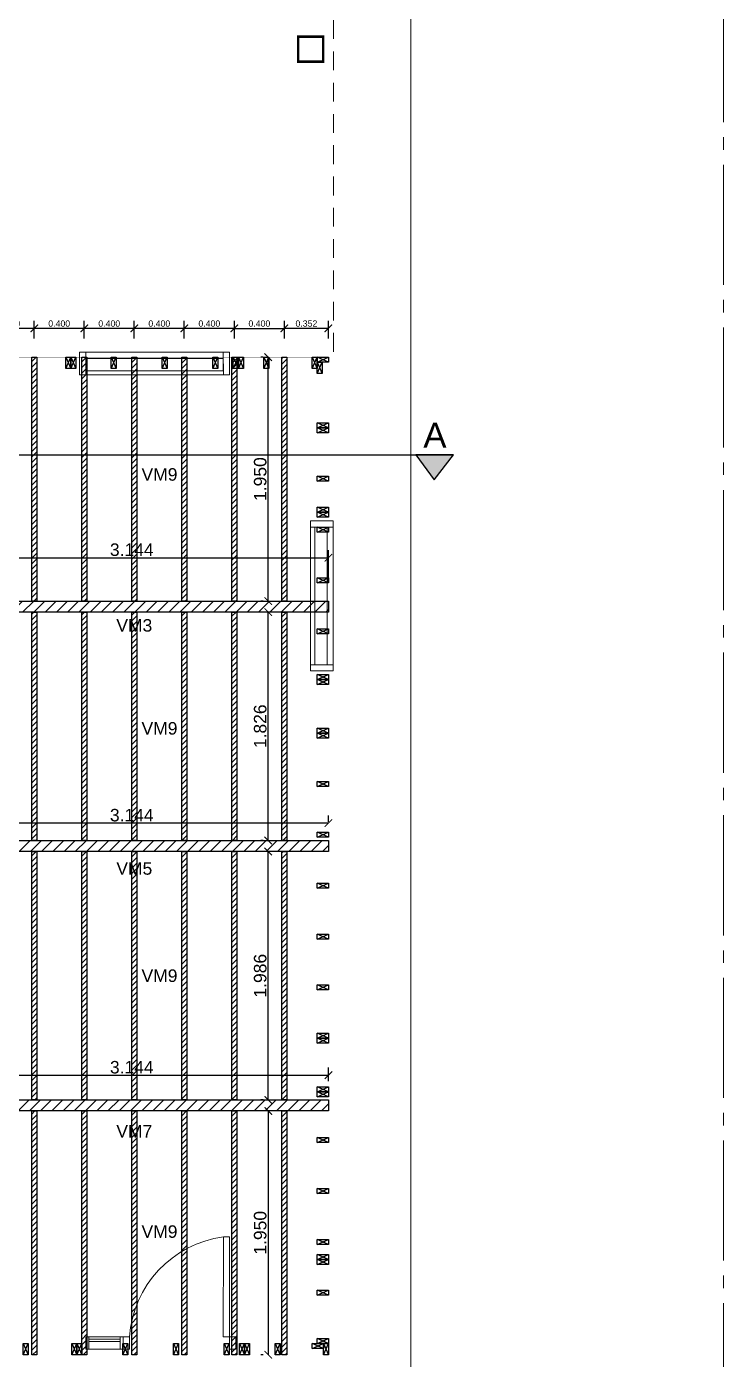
# Model space of a CAD drawing. Header units: millimetres. Extents: x 2924 to 6397, y 1565 to 1704.
# Drawn here: x 3239.96 to 3245.53, y 1580.16 to 1590.81 of the extents above; entities that cross this region are included whole.
import ezdxf

# ---------------------------------------------------------------- set-up
doc = ezdxf.new("R2010")
doc.units = ezdxf.units.MM
doc.header["$PDMODE"] = 35
for name, pattern in [('ACAD_ISO04W100', [30, 24, -3, 0, -3]), ('CONTINUA', [200, 100, 100]), ('DASHED', [0.75, 0.5, -0.25])]:
    doc.linetypes.add(name, pattern=pattern)
doc.layers.get('Defpoints').update_dxf_attribs({"color": 230})
for name, color, linetype in [('EJES', 8, 'Continuous'), ('P0-CARPINTERIAS', 7, 'Continuous'), ('P0-MUROS', 7, 'Continuous'), ('P0-PANEL', 7, 'Continuous'), ('P0-PROYECCION', 7, 'Continuous'), ('P0-SOLADOS', 7, 'Continuous'), ('PT-MUROS', 7, 'Continuous')]:
    doc.layers.add(name, color=color, linetype=linetype)
doc.styles.add('Arial10', font='arial.ttf', dxfattribs={"height": 0.1})
doc.styles.get("Standard").update_dxf_attribs({"font": 'arial.ttf'})
doc.dimstyles.new('COTA-1-50', dxfattribs={"dimtxt": 0.1, "dimasz": 0.06, "dimexe": 0.06, "dimexo": 0.15, "dimgap": 0.0125, "dimtad": 1, "dimzin": 0, "dimdsep": 46, "dimtxsty": 'Arial10', "dimblk1": 'ARCHTICK', "dimblk2": 'ARCHTICK', "dimsah": 1, "dimcen": 0.09, "dimclrd": 7, "dimclre": 7, "dimclrt": 7, "dimazin": 0, "dimtfac": 1, "dimtofl": 0, "dimtmove": 2, "dimatfit": 3, "dimldrblk": 'ARCHTICK', "dimfxl": 1, "dimtolj": 1, "dimtzin": 0, "dimarcsym": 0})
pattern_1 = [(45, (152.1075, -40.150485), (-0.0449012806, 0.0449012806), [])]

# ---------------------------------------------------------------- blocks, each defined once
blk = doc.blocks.new('A$Ce0bfc8d9')
at = {"color": 0}
for points in [[(0, 2.4), (0, 2.44), (0.09, 2.44), (0.09, 2.4), (0, 2.4), (0.09, 2.44), (0.09, 2.4), (0, 2.44)], [(0, 2.013), (0, 2.053), (0.09, 2.053), (0.09, 2.013), (0, 2.013), (0.09, 2.053), (0.09, 2.013), (0, 2.053)], [(0, 1.973), (0, 2.013), (0.09, 2.013), (0.09, 1.973), (0, 1.973), (0.09, 2.013), (0.09, 1.973), (0, 2.013)], [(0, 0.673), (0, 0.713), (0.09, 0.713), (0.09, 0.673), (0, 0.673), (0.09, 0.713), (0.09, 0.673), (0, 0.713)], [(0, 0.633), (0, 0.673), (0.09, 0.673), (0.09, 0.633), (0, 0.633), (0.09, 0.673), (0.09, 0.633), (0, 0.673)], [(0, 0.387), (0, 0.427), (0.09, 0.427), (0.09, 0.387), (0, 0.387), (0.09, 0.427), (0.09, 0.387), (0, 0.427)], [(0, 0), (0, 0.04), (0.09, 0.04), (0.09, 0), (0, 0), (0.09, 0.04), (0.09, 0), (0, 0.04)]]:
    blk.add_lwpolyline(points, dxfattribs=at)
at = {"color": 0, "const_width": 0.0003}
blk.add_lwpolyline([(0.09, 0), (0, 0), (0, 2.44), (0.09, 2.44)], close=True, dxfattribs=at)
at = {"color": 8}
for points in [[(0, 1.607), (0, 1.647), (0.09, 1.647), (0.09, 1.607), (0, 1.607), (0.09, 1.647), (0.09, 1.607), (0, 1.647)], [(0, 1.2), (0, 1.24), (0.09, 1.24), (0.09, 1.2), (0, 1.2), (0.09, 1.24), (0.09, 1.2), (0, 1.24)], [(0, 0.793), (0, 0.833), (0.09, 0.833), (0.09, 0.793), (0, 0.793), (0.09, 0.833), (0.09, 0.793), (0, 0.833)]]:
    blk.add_lwpolyline(points, dxfattribs=at)
blk = doc.blocks.new('A$Ce87a268d')
at = {"color": 0}
for points in [[(0, 2.4), (0, 2.44), (0.09, 2.44), (0.09, 2.4), (0, 2.4), (0.09, 2.44), (0.09, 2.4), (0, 2.44)], [(0, 2.013), (0, 2.053), (0.09, 2.053), (0.09, 2.013), (0, 2.013), (0.09, 2.053), (0.09, 2.013), (0, 2.053)], [(0, 1.607), (0, 1.647), (0.09, 1.647), (0.09, 1.607), (0, 1.607), (0.09, 1.647), (0.09, 1.607), (0, 1.647)], [(0, 1.2), (0, 1.24), (0.09, 1.24), (0.09, 1.2), (0, 1.2), (0.09, 1.24), (0.09, 1.2), (0, 1.24)], [(0, 0.793), (0, 0.833), (0.09, 0.833), (0.09, 0.793), (0, 0.793), (0.09, 0.833), (0.09, 0.793), (0, 0.833)], [(0, 0.387), (0, 0.427), (0.09, 0.427), (0.09, 0.387), (0, 0.387), (0.09, 0.427), (0.09, 0.387), (0, 0.427)], [(0, 0), (0, 0.04), (0.09, 0.04), (0.09, 0), (0, 0), (0.09, 0.04), (0.09, 0), (0, 0.04)]]:
    blk.add_lwpolyline(points, dxfattribs=at)
at = {"color": 0, "const_width": 0.0003}
blk.add_lwpolyline([(0.09, 0), (0, 0), (0, 2.44), (0.09, 2.44)], close=True, dxfattribs=at)
blk = doc.blocks.new('A$Cebfddf67')
at = {"color": 0}
for points in [[(0, 2.4), (0, 2.44), (0.09, 2.44), (0.09, 2.4), (0, 2.4), (0.09, 2.44), (0.09, 2.4), (0, 2.44)], [(0, 2.013), (0, 2.053), (0.09, 2.053), (0.09, 2.013), (0, 2.013), (0.09, 2.053), (0.09, 2.013), (0, 2.053)], [(0, 1.767), (0, 1.807), (0.09, 1.807), (0.09, 1.767), (0, 1.767), (0.09, 1.807), (0.09, 1.767), (0, 1.807)], [(0, 1.727), (0, 1.767), (0.09, 1.767), (0.09, 1.727), (0, 1.727), (0.09, 1.767), (0.09, 1.727), (0, 1.767)], [(0, 0.427), (0, 0.467), (0.09, 0.467), (0.09, 0.427), (0, 0.427), (0.09, 0.467), (0.09, 0.427), (0, 0.467)], [(0, 0.387), (0, 0.427), (0.09, 0.427), (0.09, 0.387), (0, 0.387), (0.09, 0.427), (0.09, 0.387), (0, 0.427)], [(0, 0), (0, 0.04), (0.09, 0.04), (0.09, 0), (0, 0), (0.09, 0.04), (0.09, 0), (0, 0.04)]]:
    blk.add_lwpolyline(points, dxfattribs=at)
at = {"color": 0, "const_width": 0.0003}
blk.add_lwpolyline([(0.09, 0), (0, 0), (0, 2.44), (0.09, 2.44)], close=True, dxfattribs=at)
at = {"color": 8}
for points in [[(0, 1.607), (0, 1.647), (0.09, 1.647), (0.09, 1.607), (0, 1.607), (0.09, 1.647), (0.09, 1.607), (0, 1.647)], [(0, 1.2), (0, 1.24), (0.09, 1.24), (0.09, 1.2), (0, 1.2), (0.09, 1.24), (0.09, 1.2), (0, 1.24)], [(0, 0.793), (0, 0.833), (0.09, 0.833), (0.09, 0.793), (0, 0.793), (0.09, 0.833), (0.09, 0.793), (0, 0.833)]]:
    blk.add_lwpolyline(points, dxfattribs=at)
blk = doc.blocks.new('A$C12c60659')
at = {"color": 0}
for points in [[(0, 0.523), (0, 0.563), (0.09, 0.563), (0.09, 0.523), (0, 0.523), (0.09, 0.563), (0.09, 0.523), (0, 0.563)], [(0, 0.523), (0.04, 0.523), (0.04, 0.433), (0, 0.433), (0, 0.523), (0.04, 0.433), (0, 0.433), (0.04, 0.523)], [(0, -0.002), (0, 0.038), (0.09, 0.038), (0.09, -0.002), (0, -0.002), (0.09, 0.038), (0.09, -0.002), (0, 0.038)]]:
    blk.add_lwpolyline(points, dxfattribs=at)
at = {"color": 0, "const_width": 0.0003}
blk.add_lwpolyline([(0.09, -0.002), (0, -0.002), (0, 0.563), (0.09, 0.563)], close=True, dxfattribs=at)
blk = doc.blocks.new('A$C7a4a4ba2')
at = {"color": 0}
for points in [[(-0.004, 0.09), (0.036, 0.09), (0.036, 0), (-0.004, 0), (-0.004, 0.09), (0.036, 0), (-0.004, 0), (0.036, 0.09)], [(0.386, 0.09), (0.426, 0.09), (0.426, 0), (0.386, 0), (0.386, 0.09), (0.426, 0), (0.386, 0), (0.426, 0.09)], [(0.426, 0.09), (0.466, 0.09), (0.466, 0), (0.426, 0), (0.426, 0.09), (0.466, 0), (0.426, 0), (0.466, 0.09)], [(1.725, 0.09), (1.765, 0.09), (1.765, 0), (1.725, 0), (1.725, 0.09), (1.765, 0), (1.725, 0), (1.765, 0.09)], [(1.765, 0.09), (1.805, 0.09), (1.805, 0), (1.765, 0), (1.765, 0.09), (1.805, 0), (1.765, 0), (1.805, 0.09)], [(2.01, 0.09), (2.05, 0.09), (2.05, 0), (2.01, 0), (2.01, 0.09), (2.05, 0), (2.01, 0), (2.05, 0.09)], [(2.306, 0.05), (2.306, 0.09), (2.396, 0.09), (2.396, 0.05), (2.306, 0.05), (2.396, 0.09), (2.396, 0.05), (2.306, 0.09)], [(2.396, 0.09), (2.436, 0.09), (2.436, 0), (2.396, 0), (2.396, 0.09), (2.436, 0), (2.396, 0), (2.436, 0.09)]]:
    blk.add_lwpolyline(points, dxfattribs=at)
at = {"color": 0, "const_width": 0.0003}
blk.add_lwpolyline([(-0.004, 0.09), (2.436, 0.09), (2.436, 0), (-0.004, 0)], close=True, dxfattribs=at)
at = {"color": 8}
for points in [[(0.792, 0.09), (0.832, 0.09), (0.832, 0), (0.792, 0), (0.792, 0.09), (0.832, 0), (0.792, 0), (0.832, 0.09)], [(1.198, 0.09), (1.238, 0.09), (1.238, 0), (1.198, 0), (1.198, 0.09), (1.238, 0), (1.198, 0), (1.238, 0.09)], [(1.604, 0.09), (1.644, 0.09), (1.644, 0), (1.604, 0), (1.604, 0.09), (1.644, 0), (1.604, 0), (1.644, 0.09)]]:
    blk.add_lwpolyline(points, dxfattribs=at)
blk = doc.blocks.new('A$Ce5a903bd')
at = {"color": 0}
for points in [[(0, 0.09), (0.04, 0.09), (0.04, 0), (0, 0), (0, 0.09), (0.04, 0), (0, 0), (0.04, 0.09)], [(0.43, 0.09), (0.47, 0.09), (0.47, 0), (0.43, 0), (0.43, 0.09), (0.47, 0), (0.43, 0), (0.47, 0.09)], [(0.47, 0.09), (0.51, 0.09), (0.51, 0), (0.47, 0), (0.47, 0.09), (0.51, 0), (0.47, 0), (0.51, 0.09)], [(1.77, 0.09), (1.81, 0.09), (1.81, 0), (1.77, 0), (1.77, 0.09), (1.81, 0), (1.77, 0), (1.81, 0.09)], [(1.81, 0.09), (1.85, 0.09), (1.85, 0), (1.81, 0), (1.81, 0.09), (1.85, 0), (1.81, 0), (1.85, 0.09)], [(2.013, 0.09), (2.053, 0.09), (2.053, 0), (2.013, 0), (2.013, 0.09), (2.053, 0), (2.013, 0), (2.053, 0.09)], [(2.4, 0.09), (2.44, 0.09), (2.44, 0), (2.4, 0), (2.4, 0.09), (2.44, 0), (2.4, 0), (2.44, 0.09)]]:
    blk.add_lwpolyline(points, dxfattribs=at)
at = {"color": 0, "const_width": 0.0003}
blk.add_lwpolyline([(2.44, 0.09), (0, 0.09), (0, 0), (2.44, 0)], close=True, dxfattribs=at)
at = {"color": 8}
for points in [[(0.793, 0.09), (0.833, 0.09), (0.833, 0), (0.793, 0), (0.793, 0.09), (0.833, 0), (0.793, 0), (0.833, 0.09)], [(1.2, 0.09), (1.24, 0.09), (1.24, 0), (1.2, 0), (1.2, 0.09), (1.24, 0), (1.2, 0), (1.24, 0.09)], [(1.607, 0.09), (1.647, 0.09), (1.647, 0), (1.607, 0), (1.607, 0.09), (1.647, 0), (1.607, 0), (1.647, 0.09)]]:
    blk.add_lwpolyline(points, dxfattribs=at)
blk = doc.blocks.new('_ARCHTICK')
at = {"color": 0, "linetype": 'ByBlock', "const_width": 0.15}
blk.add_lwpolyline([(-0.5, -0.5), (0.5, 0.5)], dxfattribs=at)
blk = doc.blocks.new('*D573')
at = {"layer": 'Defpoints', "color": 0, "transparency": 16777216}
for p in [(3242.372, 1582.431), (3239.228, 1582.233), (3242.372, 1582.233)]:
    blk.add_point(p, dxfattribs=at)
at = {"layer": 'PT-MUROS', "color": 7, "lineweight": -2, "transparency": 16777216}
for p, q in [((3239.228, 1582.383), (3239.228, 1582.491)), ((3242.372, 1582.383), (3242.372, 1582.491)), ((3239.228, 1582.431), (3242.372, 1582.431))]:
    blk.add_line(p, q, dxfattribs=at)
at = {"layer": 'PT-MUROS', "color": 7, "lineweight": -2, "transparency": 16777216, "xscale": 0.06, "yscale": 0.06, "zscale": 0.06, "rotation": 180}
blk.add_blockref('_ARCHTICK', (3239.228, 1582.431), dxfattribs=at)
at = {"layer": 'PT-MUROS', "color": 7, "lineweight": -2, "transparency": 16777216, "xscale": 0.06, "yscale": 0.06, "zscale": 0.06}
blk.add_blockref('_ARCHTICK', (3242.372, 1582.431), dxfattribs=at)
at = {"layer": 'PT-MUROS', "color": 7, "transparency": 16777216, "insert": (3240.8, 1582.494), "char_height": 0.1, "attachment_point": 5, "style": 'Arial10'}
blk.add_mtext('\\A1;3.144', dxfattribs=at)
blk = doc.blocks.new('*D574')
at = {"layer": 'Defpoints', "color": 0, "transparency": 16777216}
for p in [(3242, 1582.145), (3241.891, 1580.196), (3242, 1580.196)]:
    blk.add_point(p, dxfattribs=at)
at = {"layer": 'PT-MUROS', "color": 7, "lineweight": -2, "transparency": 16777216}
for p, q in [((3241.85, 1582.145), (3241.831, 1582.145)), ((3241.891, 1582.145), (3241.891, 1580.196)), ((3241.85, 1580.196), (3241.831, 1580.196))]:
    blk.add_line(p, q, dxfattribs=at)
at = {"layer": 'PT-MUROS', "color": 7, "lineweight": -2, "transparency": 16777216, "xscale": 0.06, "yscale": 0.06, "zscale": 0.06}
for p, rotation in [((3241.891, 1582.145), 90), ((3241.891, 1580.196), 270)]:
    blk.add_blockref('_ARCHTICK', p, dxfattribs=dict(at, rotation=rotation))
at = {"layer": 'PT-MUROS', "color": 7, "transparency": 16777216, "insert": (3241.827, 1581.171), "char_height": 0.1, "attachment_point": 5, "rotation": 90, "style": 'Arial10'}
blk.add_mtext('\\A1;1.950', dxfattribs=at)
blk = doc.blocks.new('*D575')
at = {"layer": 'Defpoints', "color": 0, "transparency": 16777216}
for p in [(3241.891, 1584.219), (3242, 1584.219), (3242, 1582.233)]:
    blk.add_point(p, dxfattribs=at)
at = {"layer": 'PT-MUROS', "color": 7, "lineweight": -2, "transparency": 16777216}
for p, q in [((3241.85, 1584.219), (3241.831, 1584.219)), ((3241.891, 1582.233), (3241.891, 1584.219)), ((3241.85, 1582.233), (3241.831, 1582.233))]:
    blk.add_line(p, q, dxfattribs=at)
at = {"layer": 'PT-MUROS', "color": 7, "lineweight": -2, "transparency": 16777216, "xscale": 0.06, "yscale": 0.06, "zscale": 0.06}
for p, rotation in [((3241.891, 1584.219), 90), ((3241.891, 1582.233), 270)]:
    blk.add_blockref('_ARCHTICK', p, dxfattribs=dict(at, rotation=rotation))
at = {"layer": 'PT-MUROS', "color": 7, "transparency": 16777216, "insert": (3241.827, 1583.226), "char_height": 0.1, "attachment_point": 5, "rotation": 90, "style": 'Arial10'}
blk.add_mtext('\\A1;1.986', dxfattribs=at)
blk = doc.blocks.new('*D576')
at = {"layer": 'Defpoints', "color": 0, "transparency": 16777216}
for p in [(3241.891, 1586.133), (3242, 1586.133), (3242, 1584.307)]:
    blk.add_point(p, dxfattribs=at)
at = {"layer": 'PT-MUROS', "color": 7, "lineweight": -2, "transparency": 16777216}
for p, q in [((3241.85, 1586.133), (3241.831, 1586.133)), ((3241.891, 1584.307), (3241.891, 1586.133)), ((3241.85, 1584.307), (3241.831, 1584.307))]:
    blk.add_line(p, q, dxfattribs=at)
at = {"layer": 'PT-MUROS', "color": 7, "lineweight": -2, "transparency": 16777216, "xscale": 0.06, "yscale": 0.06, "zscale": 0.06}
for p, rotation in [((3241.891, 1586.133), 90), ((3241.891, 1584.307), 270)]:
    blk.add_blockref('_ARCHTICK', p, dxfattribs=dict(at, rotation=rotation))
at = {"layer": 'PT-MUROS', "color": 7, "transparency": 16777216, "insert": (3241.827, 1585.22), "char_height": 0.1, "attachment_point": 5, "rotation": 90, "style": 'Arial10'}
blk.add_mtext('\\A1;1.826', dxfattribs=at)
blk = doc.blocks.new('*D577')
at = {"layer": 'Defpoints', "color": 0, "transparency": 16777216}
for p in [(3241.891, 1588.171), (3242, 1588.171), (3242, 1586.221)]:
    blk.add_point(p, dxfattribs=at)
at = {"layer": 'PT-MUROS', "color": 7, "lineweight": -2, "transparency": 16777216}
for p, q in [((3241.85, 1588.171), (3241.831, 1588.171)), ((3241.891, 1586.221), (3241.891, 1588.171)), ((3241.85, 1586.221), (3241.831, 1586.221))]:
    blk.add_line(p, q, dxfattribs=at)
at = {"layer": 'PT-MUROS', "color": 7, "lineweight": -2, "transparency": 16777216, "xscale": 0.06, "yscale": 0.06, "zscale": 0.06}
for p, rotation in [((3241.891, 1588.171), 90), ((3241.891, 1586.221), 270)]:
    blk.add_blockref('_ARCHTICK', p, dxfattribs=dict(at, rotation=rotation))
at = {"layer": 'PT-MUROS', "color": 7, "transparency": 16777216, "insert": (3241.827, 1587.196), "char_height": 0.1, "attachment_point": 5, "rotation": 90, "style": 'Arial10'}
blk.add_mtext('\\A1;1.950', dxfattribs=at)
blk = doc.blocks.new('*D579')
at = {"layer": 'Defpoints', "color": 0, "transparency": 16777216}
for p in [(3242.372, 1586.567), (3239.228, 1586.221), (3242.372, 1586.221)]:
    blk.add_point(p, dxfattribs=at)
at = {"layer": 'PT-MUROS', "color": 7, "lineweight": -2, "transparency": 16777216}
for p, q in [((3239.228, 1586.371), (3239.228, 1586.627)), ((3242.372, 1586.371), (3242.372, 1586.627)), ((3239.228, 1586.567), (3242.372, 1586.567))]:
    blk.add_line(p, q, dxfattribs=at)
at = {"layer": 'PT-MUROS', "color": 7, "lineweight": -2, "transparency": 16777216, "xscale": 0.06, "yscale": 0.06, "zscale": 0.06, "rotation": 180}
blk.add_blockref('_ARCHTICK', (3239.228, 1586.567), dxfattribs=at)
at = {"layer": 'PT-MUROS', "color": 7, "lineweight": -2, "transparency": 16777216, "xscale": 0.06, "yscale": 0.06, "zscale": 0.06}
blk.add_blockref('_ARCHTICK', (3242.372, 1586.567), dxfattribs=at)
at = {"layer": 'PT-MUROS', "color": 7, "transparency": 16777216, "insert": (3240.8, 1586.631), "char_height": 0.1, "attachment_point": 5, "style": 'Arial10'}
blk.add_mtext('\\A1;3.144', dxfattribs=at)
blk = doc.blocks.new('*D580')
at = {"layer": 'Defpoints', "color": 0, "transparency": 16777216}
for p in [(3239.228, 1584.446), (3239.228, 1584.307), (3242.372, 1584.307)]:
    blk.add_point(p, dxfattribs=at)
at = {"layer": 'PT-MUROS', "color": 7, "lineweight": -2, "transparency": 16777216}
for p, q in [((3239.228, 1584.457), (3239.228, 1584.506)), ((3242.372, 1584.457), (3242.372, 1584.506)), ((3242.372, 1584.446), (3239.228, 1584.446))]:
    blk.add_line(p, q, dxfattribs=at)
at = {"layer": 'PT-MUROS', "color": 7, "lineweight": -2, "transparency": 16777216, "xscale": 0.06, "yscale": 0.06, "zscale": 0.06, "rotation": 180}
blk.add_blockref('_ARCHTICK', (3239.228, 1584.446), dxfattribs=at)
at = {"layer": 'PT-MUROS', "color": 7, "lineweight": -2, "transparency": 16777216, "xscale": 0.06, "yscale": 0.06, "zscale": 0.06}
blk.add_blockref('_ARCHTICK', (3242.372, 1584.446), dxfattribs=at)
at = {"layer": 'PT-MUROS', "color": 7, "transparency": 16777216, "insert": (3240.8, 1584.509), "char_height": 0.1, "attachment_point": 5, "style": 'Arial10'}
blk.add_mtext('\\A1;3.144', dxfattribs=at)
blk = doc.blocks.new('*D569')
at = {"layer": 'Defpoints', "color": 0, "transparency": 16777216}
for p in [(3242.02, 1588.401), (3242.02, 1588.171), (3242.372, 1588.171)]:
    blk.add_point(p, dxfattribs=at)
at = {"layer": 'PT-MUROS', "color": 7, "lineweight": -2, "transparency": 16777216}
for p, q in [((3242.02, 1588.321), (3242.02, 1588.461)), ((3242.372, 1588.321), (3242.372, 1588.461)), ((3242.372, 1588.401), (3242.02, 1588.401))]:
    blk.add_line(p, q, dxfattribs=at)
at = {"layer": 'PT-MUROS', "color": 7, "lineweight": -2, "transparency": 16777216, "xscale": 0.06, "yscale": 0.06, "zscale": 0.06, "rotation": 180}
blk.add_blockref('_ARCHTICK', (3242.02, 1588.401), dxfattribs=at)
at = {"layer": 'PT-MUROS', "color": 7, "lineweight": -2, "transparency": 16777216, "xscale": 0.06, "yscale": 0.06, "zscale": 0.06}
blk.add_blockref('_ARCHTICK', (3242.372, 1588.401), dxfattribs=at)
at = {"layer": 'PT-MUROS', "color": 7, "transparency": 16777216, "insert": (3242.196, 1588.439), "char_height": 0.05, "attachment_point": 5}
blk.add_mtext('\\A1;0.352', dxfattribs=at)
blk = doc.blocks.new('*D570')
at = {"layer": 'Defpoints', "color": 0, "transparency": 16777216}
for p in [(3242.02, 1588.401), (3241.62, 1588.171), (3242.02, 1588.171)]:
    blk.add_point(p, dxfattribs=at)
at = {"layer": 'PT-MUROS', "color": 7, "lineweight": -2, "transparency": 16777216}
for p, q in [((3241.62, 1588.321), (3241.62, 1588.461)), ((3242.02, 1588.321), (3242.02, 1588.461)), ((3241.62, 1588.401), (3242.02, 1588.401))]:
    blk.add_line(p, q, dxfattribs=at)
at = {"layer": 'PT-MUROS', "color": 7, "lineweight": -2, "transparency": 16777216, "xscale": 0.06, "yscale": 0.06, "zscale": 0.06, "rotation": 180}
blk.add_blockref('_ARCHTICK', (3241.62, 1588.401), dxfattribs=at)
at = {"layer": 'PT-MUROS', "color": 7, "lineweight": -2, "transparency": 16777216, "xscale": 0.06, "yscale": 0.06, "zscale": 0.06}
blk.add_blockref('_ARCHTICK', (3242.02, 1588.401), dxfattribs=at)
at = {"layer": 'PT-MUROS', "color": 7, "transparency": 16777216, "insert": (3241.82, 1588.439), "char_height": 0.05, "attachment_point": 5}
blk.add_mtext('\\A1;0.400', dxfattribs=at)
blk = doc.blocks.new('*D571')
at = {"layer": 'Defpoints', "color": 0, "transparency": 16777216}
for p in [(3241.22, 1588.401), (3241.22, 1588.171), (3241.62, 1588.171)]:
    blk.add_point(p, dxfattribs=at)
at = {"layer": 'PT-MUROS', "color": 7, "lineweight": -2, "transparency": 16777216}
for p, q in [((3241.22, 1588.321), (3241.22, 1588.461)), ((3241.62, 1588.321), (3241.62, 1588.461)), ((3241.62, 1588.401), (3241.22, 1588.401))]:
    blk.add_line(p, q, dxfattribs=at)
at = {"layer": 'PT-MUROS', "color": 7, "lineweight": -2, "transparency": 16777216, "xscale": 0.06, "yscale": 0.06, "zscale": 0.06, "rotation": 180}
blk.add_blockref('_ARCHTICK', (3241.22, 1588.401), dxfattribs=at)
at = {"layer": 'PT-MUROS', "color": 7, "lineweight": -2, "transparency": 16777216, "xscale": 0.06, "yscale": 0.06, "zscale": 0.06}
blk.add_blockref('_ARCHTICK', (3241.62, 1588.401), dxfattribs=at)
at = {"layer": 'PT-MUROS', "color": 7, "transparency": 16777216, "insert": (3241.42, 1588.439), "char_height": 0.05, "attachment_point": 5}
blk.add_mtext('\\A1;0.400', dxfattribs=at)
blk = doc.blocks.new('*D572')
at = {"layer": 'Defpoints', "color": 0, "transparency": 16777216}
for p in [(3240.82, 1588.401), (3240.82, 1588.171), (3241.22, 1588.171)]:
    blk.add_point(p, dxfattribs=at)
at = {"layer": 'PT-MUROS', "color": 7, "lineweight": -2, "transparency": 16777216}
for p, q in [((3240.82, 1588.321), (3240.82, 1588.461)), ((3241.22, 1588.321), (3241.22, 1588.461)), ((3241.22, 1588.401), (3240.82, 1588.401))]:
    blk.add_line(p, q, dxfattribs=at)
at = {"layer": 'PT-MUROS', "color": 7, "lineweight": -2, "transparency": 16777216, "xscale": 0.06, "yscale": 0.06, "zscale": 0.06, "rotation": 180}
blk.add_blockref('_ARCHTICK', (3240.82, 1588.401), dxfattribs=at)
at = {"layer": 'PT-MUROS', "color": 7, "lineweight": -2, "transparency": 16777216, "xscale": 0.06, "yscale": 0.06, "zscale": 0.06}
blk.add_blockref('_ARCHTICK', (3241.22, 1588.401), dxfattribs=at)
at = {"layer": 'PT-MUROS', "color": 7, "transparency": 16777216, "insert": (3241.02, 1588.439), "char_height": 0.05, "attachment_point": 5}
blk.add_mtext('\\A1;0.400', dxfattribs=at)
blk = doc.blocks.new('*D582')
at = {"layer": 'Defpoints', "color": 0, "transparency": 16777216}
for p in [(3240.42, 1588.401), (3240.42, 1588.171), (3240.82, 1588.171)]:
    blk.add_point(p, dxfattribs=at)
at = {"layer": 'PT-MUROS', "color": 7, "lineweight": -2, "transparency": 16777216}
for p, q in [((3240.42, 1588.321), (3240.42, 1588.461)), ((3240.82, 1588.321), (3240.82, 1588.461)), ((3240.82, 1588.401), (3240.42, 1588.401))]:
    blk.add_line(p, q, dxfattribs=at)
at = {"layer": 'PT-MUROS', "color": 7, "lineweight": -2, "transparency": 16777216, "xscale": 0.06, "yscale": 0.06, "zscale": 0.06, "rotation": 180}
blk.add_blockref('_ARCHTICK', (3240.42, 1588.401), dxfattribs=at)
at = {"layer": 'PT-MUROS', "color": 7, "lineweight": -2, "transparency": 16777216, "xscale": 0.06, "yscale": 0.06, "zscale": 0.06}
blk.add_blockref('_ARCHTICK', (3240.82, 1588.401), dxfattribs=at)
at = {"layer": 'PT-MUROS', "color": 7, "transparency": 16777216, "insert": (3240.62, 1588.439), "char_height": 0.05, "attachment_point": 5}
blk.add_mtext('\\A1;0.400', dxfattribs=at)
blk = doc.blocks.new('*D583')
at = {"layer": 'Defpoints', "color": 0, "transparency": 16777216}
for p in [(3240.02, 1588.401), (3240.02, 1588.171), (3240.42, 1588.171)]:
    blk.add_point(p, dxfattribs=at)
at = {"layer": 'PT-MUROS', "color": 7, "lineweight": -2, "transparency": 16777216}
for p, q in [((3240.02, 1588.321), (3240.02, 1588.461)), ((3240.42, 1588.321), (3240.42, 1588.461)), ((3240.42, 1588.401), (3240.02, 1588.401))]:
    blk.add_line(p, q, dxfattribs=at)
at = {"layer": 'PT-MUROS', "color": 7, "lineweight": -2, "transparency": 16777216, "xscale": 0.06, "yscale": 0.06, "zscale": 0.06, "rotation": 180}
blk.add_blockref('_ARCHTICK', (3240.02, 1588.401), dxfattribs=at)
at = {"layer": 'PT-MUROS', "color": 7, "lineweight": -2, "transparency": 16777216, "xscale": 0.06, "yscale": 0.06, "zscale": 0.06}
blk.add_blockref('_ARCHTICK', (3240.42, 1588.401), dxfattribs=at)
at = {"layer": 'PT-MUROS', "color": 7, "transparency": 16777216, "insert": (3240.22, 1588.439), "char_height": 0.05, "attachment_point": 5}
blk.add_mtext('\\A1;0.400', dxfattribs=at)
blk = doc.blocks.new('*D584')
at = {"layer": 'Defpoints', "color": 0, "transparency": 16777216}
for p in [(3239.62, 1588.401), (3239.62, 1588.171), (3240.02, 1588.171)]:
    blk.add_point(p, dxfattribs=at)
at = {"layer": 'PT-MUROS', "color": 7, "lineweight": -2, "transparency": 16777216}
for p, q in [((3239.62, 1588.321), (3239.62, 1588.461)), ((3240.02, 1588.321), (3240.02, 1588.461)), ((3240.02, 1588.401), (3239.62, 1588.401))]:
    blk.add_line(p, q, dxfattribs=at)
at = {"layer": 'PT-MUROS', "color": 7, "lineweight": -2, "transparency": 16777216, "xscale": 0.06, "yscale": 0.06, "zscale": 0.06, "rotation": 180}
blk.add_blockref('_ARCHTICK', (3239.62, 1588.401), dxfattribs=at)
at = {"layer": 'PT-MUROS', "color": 7, "lineweight": -2, "transparency": 16777216, "xscale": 0.06, "yscale": 0.06, "zscale": 0.06}
blk.add_blockref('_ARCHTICK', (3240.02, 1588.401), dxfattribs=at)
at = {"layer": 'PT-MUROS', "color": 7, "transparency": 16777216, "insert": (3239.82, 1588.439), "char_height": 0.05, "attachment_point": 5}
blk.add_mtext('\\A1;0.400', dxfattribs=at)

msp = doc.modelspace()

# ---------------------------------------------------------------- hatches: boundary and pattern name
at = {"layer": 'PT-MUROS'}
h = msp.add_hatch(dxfattribs=at)
h.set_pattern_fill('ANSI31', color=4, scale=0.01)
h.set_pattern_definition([(45, (152.107498, -40.150485), (-0.0224506403, 0.0224506403), [])])
h.paths.add_polyline_path([(3242, 1588.1706), (3242.04, 1588.1706), (3242.04, 1586.2209), (3242, 1586.2209)])
h.paths.add_polyline_path([(3241.6, 1588.1706), (3241.64, 1588.1706), (3241.64, 1586.2209), (3241.6, 1586.2209)])
h.paths.add_polyline_path([(3241.2, 1588.1706), (3241.24, 1588.1706), (3241.24, 1586.2209), (3241.2, 1586.2209)])
h.paths.add_polyline_path([(3240.8, 1588.1706), (3240.84, 1588.1706), (3240.84, 1586.2209), (3240.8, 1586.2209)])
h.paths.add_polyline_path([(3240.4, 1588.1706), (3240.44, 1588.1706), (3240.44, 1586.2209), (3240.4, 1586.2209)])
h.paths.add_polyline_path([(3240, 1588.1706), (3240.04, 1588.1706), (3240.04, 1586.2209), (3240, 1586.2209)])
h.paths.add_polyline_path([(3239.6, 1588.1706), (3239.64, 1588.1706), (3239.64, 1586.2209), (3239.6, 1586.2209)])
h.paths.add_polyline_path([(3237.512, 1588.1706), (3237.552, 1588.1706), (3237.552, 1586.2209), (3237.512, 1586.2209)])
h.paths.add_polyline_path([(3237.912, 1588.1706), (3237.952, 1588.1706), (3237.952, 1586.2209), (3237.912, 1586.2209)])
h.paths.add_polyline_path([(3238.312, 1588.1706), (3238.352, 1588.1706), (3238.352, 1586.2209), (3238.312, 1586.2209)])
h.paths.add_polyline_path([(3238.712, 1588.1706), (3238.752, 1588.1706), (3238.752, 1586.2209), (3238.712, 1586.2209)])
h.paths.add_polyline_path([(3235.912, 1588.1706), (3235.952, 1588.1706), (3235.952, 1586.2209), (3235.912, 1586.2209)])
h.paths.add_polyline_path([(3236.312, 1588.1706), (3236.352, 1588.1706), (3236.352, 1586.2209), (3236.312, 1586.2209)])
h.paths.add_polyline_path([(3236.712, 1588.1706), (3236.752, 1588.1706), (3236.752, 1586.2209), (3236.712, 1586.2209)])
h.paths.add_polyline_path([(3237.112, 1588.1706), (3237.152, 1588.1706), (3237.152, 1586.2209), (3237.112, 1586.2209)])
h.paths.add_polyline_path([(3235.6796, 1588.1706), (3235.7196, 1588.1706), (3235.7196, 1586.2209), (3235.6796, 1586.2209)])
h.paths.add_polyline_path([(3236.312, 1586.1329), (3236.352, 1586.1329), (3236.352, 1584.3071), (3236.312, 1584.3071)])
h.paths.add_polyline_path([(3236.712, 1586.1329), (3236.752, 1586.1329), (3236.752, 1584.3071), (3236.712, 1584.3071)])
h.paths.add_polyline_path([(3237.112, 1586.1329), (3237.152, 1586.1329), (3237.152, 1584.3071), (3237.112, 1584.3071)])
h.paths.add_polyline_path([(3237.512, 1586.1329), (3237.552, 1586.1329), (3237.552, 1584.3071), (3237.512, 1584.3071)])
h.paths.add_polyline_path([(3237.912, 1586.1329), (3237.952, 1586.1329), (3237.952, 1584.3071), (3237.912, 1584.3071)])
h.paths.add_polyline_path([(3238.312, 1586.1329), (3238.352, 1586.1329), (3238.352, 1584.3071), (3238.312, 1584.3071)])
h.paths.add_polyline_path([(3238.712, 1586.1329), (3238.752, 1586.1329), (3238.752, 1584.3071), (3238.712, 1584.3071)])
h.paths.add_polyline_path([(3235.6796, 1586.1329), (3235.7196, 1586.1329), (3235.7196, 1584.3071), (3235.6796, 1584.3071)])
h.paths.add_polyline_path([(3235.912, 1586.1329), (3235.952, 1586.1329), (3235.952, 1584.3071), (3235.912, 1584.3071)])
h.paths.add_polyline_path([(3237.512, 1584.2191), (3237.552, 1584.2191), (3237.552, 1582.2334), (3237.512, 1582.2334)])
h.paths.add_polyline_path([(3237.912, 1584.2191), (3237.952, 1584.2191), (3237.952, 1582.2334), (3237.912, 1582.2334)])
h.paths.add_polyline_path([(3238.312, 1584.2191), (3238.352, 1584.2191), (3238.352, 1582.2334), (3238.312, 1582.2334)])
h.paths.add_polyline_path([(3238.712, 1584.2191), (3238.752, 1584.2191), (3238.752, 1582.2334), (3238.712, 1582.2334)])
h.paths.add_polyline_path([(3236.712, 1584.2191), (3236.752, 1584.2191), (3236.752, 1582.0256), (3236.712, 1582.0256)])
h.paths.add_polyline_path([(3237.112, 1584.2191), (3237.152, 1584.2191), (3237.152, 1582.0256), (3237.112, 1582.0256)])
h.paths.add_polyline_path([(3235.6796, 1584.2191), (3235.7196, 1584.2191), (3235.7197, 1582.0256), (3235.6797, 1582.0256)])
h.paths.add_polyline_path([(3235.912, 1584.2191), (3235.952, 1584.2191), (3235.952, 1582.0256), (3235.912, 1582.0256)])
h.paths.add_polyline_path([(3236.312, 1584.2191), (3236.352, 1584.2191), (3236.352, 1582.0256), (3236.312, 1582.0256)])
h.paths.add_polyline_path([(3238.7121, 1582.1454), (3238.7521, 1582.1454), (3238.7521, 1581.0011), (3238.7121, 1581.0011)])
h.paths.add_polyline_path([(3237.5121, 1582.1454), (3237.5521, 1582.1454), (3237.5521, 1581.0011), (3237.5121, 1581.0011)])
h.paths.add_polyline_path([(3237.9121, 1582.1454), (3237.9521, 1582.1454), (3237.9521, 1581.0011), (3237.9121, 1581.0011)])
h.paths.add_polyline_path([(3238.3121, 1582.1454), (3238.3521, 1582.1454), (3238.3521, 1581.0011), (3238.3121, 1581.0011)])
h.paths.add_polyline_path([(3237.3294, 1582.1454), (3237.3694, 1582.1454), (3237.3694, 1581.0011), (3237.3294, 1581.0011)])
h.paths.add_polyline_path([(3240.8001, 1582.1454), (3240.8401, 1582.1454), (3240.8401, 1580.1956), (3240.8001, 1580.1956)])
h.paths.add_polyline_path([(3240.4001, 1582.1454), (3240.4401, 1582.1454), (3240.4401, 1580.1956), (3240.4001, 1580.1956)])
h.paths.add_polyline_path([(3240.0001, 1582.1454), (3240.0401, 1582.1454), (3240.0401, 1580.1956), (3240.0001, 1580.1956)])
h.paths.add_polyline_path([(3239.6001, 1582.1454), (3239.6401, 1582.1454), (3239.6401, 1580.1956), (3239.6001, 1580.1956)])
h.paths.add_polyline_path([(3241.6001, 1582.1454), (3241.6401, 1582.1454), (3241.6401, 1580.1956), (3241.6001, 1580.1956)])
h.paths.add_polyline_path([(3241.2001, 1582.1454), (3241.2401, 1582.1454), (3241.2401, 1580.1956), (3241.2001, 1580.1956)])
h.paths.add_polyline_path([(3242.0001, 1582.1454), (3242.0401, 1582.1454), (3242.0401, 1580.1956), (3242.0001, 1580.1956)])
h.paths.add_polyline_path([(3242, 1584.2191), (3242.04, 1584.2191), (3242.04, 1582.2334), (3242, 1582.2334)])
h.paths.add_polyline_path([(3239.6, 1584.2191), (3239.64, 1584.2191), (3239.64, 1582.2333), (3239.6, 1582.2333)])
h.paths.add_polyline_path([(3240, 1584.2191), (3240.04, 1584.2191), (3240.04, 1582.2334), (3240, 1582.2334)])
h.paths.add_polyline_path([(3240.4, 1584.2191), (3240.44, 1584.2191), (3240.44, 1582.2334), (3240.4, 1582.2334)])
h.paths.add_polyline_path([(3240.8, 1584.2191), (3240.84, 1584.2191), (3240.84, 1582.2334), (3240.8, 1582.2334)])
h.paths.add_polyline_path([(3241.2, 1584.2191), (3241.24, 1584.2191), (3241.24, 1582.2334), (3241.2, 1582.2334)])
h.paths.add_polyline_path([(3241.6, 1584.2191), (3241.64, 1584.2191), (3241.64, 1582.2334), (3241.6, 1582.2334)])
h.paths.add_polyline_path([(3242, 1586.1329), (3242.04, 1586.1329), (3242.04, 1584.3071), (3242, 1584.3071)])
h.paths.add_polyline_path([(3239.6, 1586.1329), (3239.64, 1586.1329), (3239.64, 1584.3071), (3239.6, 1584.3071)])
h.paths.add_polyline_path([(3240, 1586.1329), (3240.04, 1586.1329), (3240.04, 1584.3071), (3240, 1584.3071)])
h.paths.add_polyline_path([(3240.4, 1586.1329), (3240.44, 1586.1329), (3240.44, 1584.3071), (3240.4, 1584.3071)])
h.paths.add_polyline_path([(3240.8, 1586.1329), (3240.84, 1586.1329), (3240.84, 1584.3071), (3240.8, 1584.3071)])
h.paths.add_polyline_path([(3241.2, 1586.1329), (3241.24, 1586.1329), (3241.24, 1584.3071), (3241.2, 1584.3071)])
h.paths.add_polyline_path([(3241.6, 1586.1329), (3241.64, 1586.1329), (3241.64, 1584.3071), (3241.6, 1584.3071)])
at = {"layer": 'PT-MUROS', "true_color": 0xcc2427}
h = msp.add_hatch(color=242, dxfattribs=at)
h.dxf.hatch_style = 1
h.paths.add_polyline_path([(3234.5265, 1587.1888), (3234.6796, 1587.3888), (3234.3796, 1587.3888)])
h.paths.add_polyline_path([(3243.2188, 1587.1888), (3243.3719, 1587.3888), (3243.0719, 1587.3888)])
at = {"layer": 'PT-MUROS'}
h = msp.add_hatch(dxfattribs=at)
h.set_pattern_fill('ANSI31', color=3, scale=0.02)
h.set_pattern_definition(pattern_1)
h.paths.add_polyline_path([(3239.228, 1586.2209), (3242.3719, 1586.2209), (3242.3719, 1586.1329), (3239.228, 1586.1329)])
h = msp.add_hatch(dxfattribs=at)
h.set_pattern_fill('ANSI31', color=3, scale=0.02)
h.set_pattern_definition(pattern_1)
h.paths.add_polyline_path([(3239.228, 1584.3071), (3242.3719, 1584.3071), (3242.3719, 1584.2191), (3239.228, 1584.2191)])
h = msp.add_hatch(dxfattribs=at)
h.set_pattern_fill('ANSI31', color=3, scale=0.02)
h.set_pattern_definition(pattern_1)
h.paths.add_polyline_path([(3239.228, 1582.2334), (3242.3719, 1582.2334), (3242.3719, 1582.1454), (3239.228, 1582.1454)])

# ---------------------------------------------------------------- linework, layer by layer
at = {"layer": 'EJES', "color": 8, "linetype": 'ACAD_ISO04W100', "lineweight": 0, "ltscale": 0.04}
msp.add_lwpolyline([(3245.5296, 1604.0087), (3245.5296, 1571.6774)], dxfattribs=at)
at = {"layer": 'P0-CARPINTERIAS', "color": 8, "linetype": 'CONTINUA', "lineweight": 0}
for points in [[(3241.5819, 1588.21), (3240.3819, 1588.21), (3240.382, 1588.0281), (3241.582, 1588.0281), (3241.5819, 1588.21), (3241.5319, 1588.21), (3241.532, 1588.0281), (3240.432, 1588.0281), (3240.4319, 1588.21), (3240.4319, 1588.16), (3241.5319, 1588.16), (3241.5319, 1588.06), (3240.4319, 1588.06)], [(3242.4113, 1585.6623), (3242.4113, 1586.8623), (3242.2293, 1586.8623), (3242.2293, 1585.6623), (3242.4113, 1585.6623), (3242.4113, 1585.7123), (3242.2293, 1585.7123), (3242.2293, 1586.8123), (3242.4113, 1586.8123), (3242.3633, 1586.8123), (3242.3633, 1585.7123), (3242.2633, 1585.7123), (3242.2633, 1586.8123)], [(3240.7319, 1580.2411), (3240.4319, 1580.2411), (3240.4319, 1580.3381), (3240.7319, 1580.3381), (3240.7319, 1580.2411), (3240.7069, 1580.2411), (3240.7069, 1580.3382), (3240.4569, 1580.3382), (3240.4569, 1580.2411), (3240.4569, 1580.3017), (3240.7069, 1580.3017), (3240.7069, 1580.3195), (3240.4569, 1580.3195)]]:
    msp.add_lwpolyline(points, dxfattribs=at)
msp.add_lwpolyline([(3241.5321, 1581.1381), (3241.5819, 1581.1381), (3241.5819, 1580.2402), (3241.6319, 1580.2402), (3241.6319, 1580.3381), (3241.5319, 1580.3381), (3241.5321, 1581.1381, 0.3564918), (3240.7819, 1580.3381), (3240.7819, 1580.2402), (3240.7319, 1580.2402), (3240.7319, 1580.3381), (3240.7819, 1580.3381)], format="xyb", dxfattribs=at)
at = {"layer": 'P0-MUROS', "color": 8, "lineweight": 0, "const_width": 0.02}
msp.add_lwpolyline([(3242.3304, 1590.7326), (3242.3304, 1590.5326), (3242.1304, 1590.5326), (3242.1304, 1590.7326)], close=True, dxfattribs=at)
at = {"layer": 'P0-PROYECCION', "color": 8, "linetype": 'DASHED', "lineweight": 0, "ltscale": 0.3}
msp.add_lwpolyline([(3242.4136, 1588.2141), (3242.4136, 1590.9826), (3235.6796, 1590.9826), (3235.6796, 1590.7326)], dxfattribs=at)
at = {"layer": 'P0-SOLADOS', "color": 8, "lineweight": 0}
msp.add_lwpolyline([(3235.5297, 1590.8826), (3235.5296, 1591.0601), (3243.0305, 1591.0601), (3243.0305, 1574.0211), (3245.5296, 1574.0211)], dxfattribs=at)
at = {"layer": 'PT-MUROS', "color": 4}
for points in [[(3240, 1588.1706), (3240.04, 1588.1706), (3240.04, 1586.2209), (3240, 1586.2209)], [(3240.4, 1588.1706), (3240.44, 1588.1706), (3240.44, 1586.2209), (3240.4, 1586.2209)], [(3240.8, 1588.1706), (3240.84, 1588.1706), (3240.84, 1586.2209), (3240.8, 1586.2209)], [(3241.2, 1588.1706), (3241.24, 1588.1706), (3241.24, 1586.2209), (3241.2, 1586.2209)], [(3241.6, 1588.1706), (3241.64, 1588.1706), (3241.64, 1586.2209), (3241.6, 1586.2209)], [(3242, 1588.1706), (3242.04, 1588.1706), (3242.04, 1586.2209), (3242, 1586.2209)], [(3240, 1586.1329), (3240.04, 1586.1329), (3240.04, 1584.3071), (3240, 1584.3071)], [(3240.4, 1586.1329), (3240.44, 1586.1329), (3240.44, 1584.3071), (3240.4, 1584.3071)], [(3240.8, 1586.1329), (3240.84, 1586.1329), (3240.84, 1584.3071), (3240.8, 1584.3071)], [(3241.2, 1586.1329), (3241.24, 1586.1329), (3241.24, 1584.3071), (3241.2, 1584.3071)], [(3241.6, 1586.1329), (3241.64, 1586.1329), (3241.64, 1584.3071), (3241.6, 1584.3071)], [(3242, 1586.1329), (3242.04, 1586.1329), (3242.04, 1584.3071), (3242, 1584.3071)], [(3240, 1584.2191), (3240.04, 1584.2191), (3240.04, 1582.2334), (3240, 1582.2334)], [(3240.4, 1584.2191), (3240.44, 1584.2191), (3240.44, 1582.2334), (3240.4, 1582.2334)], [(3240.8, 1584.2191), (3240.84, 1584.2191), (3240.84, 1582.2334), (3240.8, 1582.2334)], [(3241.2, 1584.2191), (3241.24, 1584.2191), (3241.24, 1582.2334), (3241.2, 1582.2334)], [(3241.6, 1584.2191), (3241.64, 1584.2191), (3241.64, 1582.2334), (3241.6, 1582.2334)], [(3242, 1584.2191), (3242.04, 1584.2191), (3242.04, 1582.2334), (3242, 1582.2334)], [(3240.0001, 1582.1454), (3240.0401, 1582.1454), (3240.0401, 1580.1956), (3240.0001, 1580.1956)], [(3240.4001, 1582.1454), (3240.4401, 1582.1454), (3240.4401, 1580.1956), (3240.4001, 1580.1956)], [(3240.8001, 1582.1454), (3240.8401, 1582.1454), (3240.8401, 1580.1956), (3240.8001, 1580.1956)], [(3241.2001, 1582.1454), (3241.2401, 1582.1454), (3241.2401, 1580.1956), (3241.2001, 1580.1956)], [(3241.6001, 1582.1454), (3241.6401, 1582.1454), (3241.6401, 1580.1956), (3241.6001, 1580.1956)], [(3242.0001, 1582.1454), (3242.0401, 1582.1454), (3242.0401, 1580.1956), (3242.0001, 1580.1956)]]:
    msp.add_lwpolyline(points, close=True, dxfattribs=at)
at = {"layer": 'PT-MUROS'}
for points in [[(3234.3796, 1587.3888), (3243.3719, 1587.3888)], [(3243.2188, 1587.1888), (3243.3719, 1587.3888), (3243.0719, 1587.3888), (3243.2188, 1587.1888)]]:
    msp.add_lwpolyline(points, dxfattribs=at)
at = {"layer": 'PT-MUROS', "color": 3}
for points in [[(3239.228, 1586.2209), (3242.3719, 1586.2209), (3242.3719, 1586.1329), (3239.228, 1586.1329)], [(3239.228, 1584.3071), (3242.3719, 1584.3071), (3242.3719, 1584.2191), (3239.228, 1584.2191)], [(3239.228, 1582.2334), (3242.3719, 1582.2334), (3242.3719, 1582.1454), (3239.228, 1582.1454)]]:
    msp.add_lwpolyline(points, close=True, dxfattribs=at)

# ---------------------------------------------------------------- block references
at = {"layer": 'P0-PANEL', "color": 8, "lineweight": 0}
for name, p in [('A$Ce5a903bd', (3239.8419, 1588.0806)), ('A$C12c60659', (3242.2819, 1587.6076)), ('A$Cebfddf67', (3242.2819, 1585.1656)), ('A$Ce87a268d', (3242.2819, 1582.7256)), ('A$Ce0bfc8d9', (3242.2819, 1580.2856)), ('A$C7a4a4ba2', (3239.9359, 1580.1956))]:
    msp.add_blockref(name, p, dxfattribs=at)

# ---------------------------------------------------------------- texts
at = {"layer": 'PT-MUROS', "color": 7, "insert": (3243.1305, 1587.6464), "char_height": 0.2, "attachment_point": 1}
msp.add_mtext_dynamic_manual_height_columns('A', width=0.110478, gutter_width=12.5, heights=[0], dxfattribs=at)
at = {"layer": 'PT-MUROS', "color": 4, "char_height": 0.1, "attachment_point": 1}
for insert in [(3240.878, 1587.283), (3240.878, 1585.2533), (3240.878, 1583.2759), (3240.878, 1581.2306)]:
    msp.add_mtext_dynamic_manual_height_columns('VM9', width=0.308735, gutter_width=12.5, heights=[0], dxfattribs=dict(at, insert=insert))
at = {"layer": 'PT-MUROS', "color": 3, "char_height": 0.1, "attachment_point": 1}
for s, insert in [('VM3', (3240.6766, 1586.0765)), ('VM5', (3240.6766, 1584.1334)), ('VM7', (3240.6766, 1582.0324))]:
    msp.add_mtext_dynamic_manual_height_columns(s, width=0.668175, gutter_width=12.5, heights=[0], dxfattribs=dict(at, insert=insert))

# ---------------------------------------------------------------- dimensions: what is measured, and where the dimension line sits
at = {"layer": 'PT-MUROS'}
for base, p1, p2, override, picture, middle in [((3239.62, 1588.401), (3240.02, 1588.1706), (3239.62, 1588.1706), {"dimtxt": 0.05, "dimdec": 3, "dimtxsty": 'Standard', "dimfxl": 0.2, "dimarcsym": 1}, '*D584', (3239.82, 1588.4391)), ((3240.02, 1588.401), (3240.42, 1588.1706), (3240.02, 1588.1706), {"dimtxt": 0.05, "dimdec": 3, "dimtxsty": 'Standard', "dimfxl": 0.2, "dimarcsym": 1}, '*D583', (3240.22, 1588.4391)), ((3240.42, 1588.401), (3240.82, 1588.1706), (3240.42, 1588.1706), {"dimtxt": 0.05, "dimdec": 3, "dimtxsty": 'Standard', "dimfxl": 0.2, "dimarcsym": 1}, '*D582', (3240.62, 1588.4391)), ((3240.82, 1588.401), (3241.22, 1588.1706), (3240.82, 1588.1706), {"dimtxt": 0.05, "dimdec": 3, "dimtxsty": 'Standard', "dimfxl": 0.2, "dimarcsym": 1}, '*D572', (3241.02, 1588.4391)), ((3241.22, 1588.401), (3241.62, 1588.1706), (3241.22, 1588.1706), {"dimtxt": 0.05, "dimdec": 3, "dimtxsty": 'Standard', "dimfxl": 0.2, "dimarcsym": 1}, '*D571', (3241.42, 1588.4391)), ((3242.02, 1588.401), (3241.62, 1588.1706), (3242.02, 1588.1706), {"dimtxt": 0.05, "dimdec": 3, "dimtxsty": 'Standard', "dimfxl": 0.2, "dimarcsym": 1}, '*D570', (3241.82, 1588.4391)), ((3242.02, 1588.401), (3242.3719, 1588.1706), (3242.02, 1588.1706), {"dimtxt": 0.05, "dimdec": 3, "dimtxsty": 'Standard', "dimfxl": 0.2, "dimarcsym": 1}, '*D569', (3242.196, 1588.4391)), ((3242.3719, 1586.5673), (3239.228, 1586.2209), (3242.3719, 1586.2209), {"dimdec": 3, "dimfxl": 0.2, "dimarcsym": 1}, '*D579', (3240.8, 1586.6308)), ((3239.228, 1584.4458), (3242.3719, 1584.3071), (3239.228, 1584.3071), {"dimdec": 3, "dimfxl": 0.2, "dimarcsym": 1}, '*D580', (3240.8, 1584.5094)), ((3242.372, 1582.4309), (3239.228, 1582.2334), (3242.372, 1582.2334), {"dimdec": 3, "dimfxl": 0.2, "dimarcsym": 1}, '*D573', (3240.8, 1582.4945))]:
    dim = msp.add_linear_dim(base=base, p1=p1, p2=p2, dimstyle='COTA-1-50', override=override, dxfattribs=at)
    dim.commit()
    dim.dimension.update_dxf_attribs({"geometry": picture, "text_midpoint": middle})
for base, p1, p2, picture, middle in [((3241.8908, 1588.1706), (3242, 1586.2209), (3242, 1588.1706), '*D577', (3241.8272, 1587.1958)), ((3241.8908, 1586.1329), (3242, 1584.3071), (3242, 1586.1329), '*D576', (3241.8272, 1585.22)), ((3241.8908, 1584.2191), (3242, 1582.2334), (3242, 1584.2191), '*D575', (3241.8272, 1583.2263)), ((3241.8908, 1580.1956), (3242.0001, 1582.1454), (3242.0001, 1580.1956), '*D574', (3241.8272, 1581.1705))]:
    dim = msp.add_linear_dim(base=base, p1=p1, p2=p2, angle=90, dimstyle='COTA-1-50', override={"dimdec": 3, "dimfxl": 0.2, "dimarcsym": 1}, dxfattribs=at)
    dim.commit()
    dim.dimension.update_dxf_attribs({"geometry": picture, "text_midpoint": middle})

doc.saveas('drawing.dxf')
